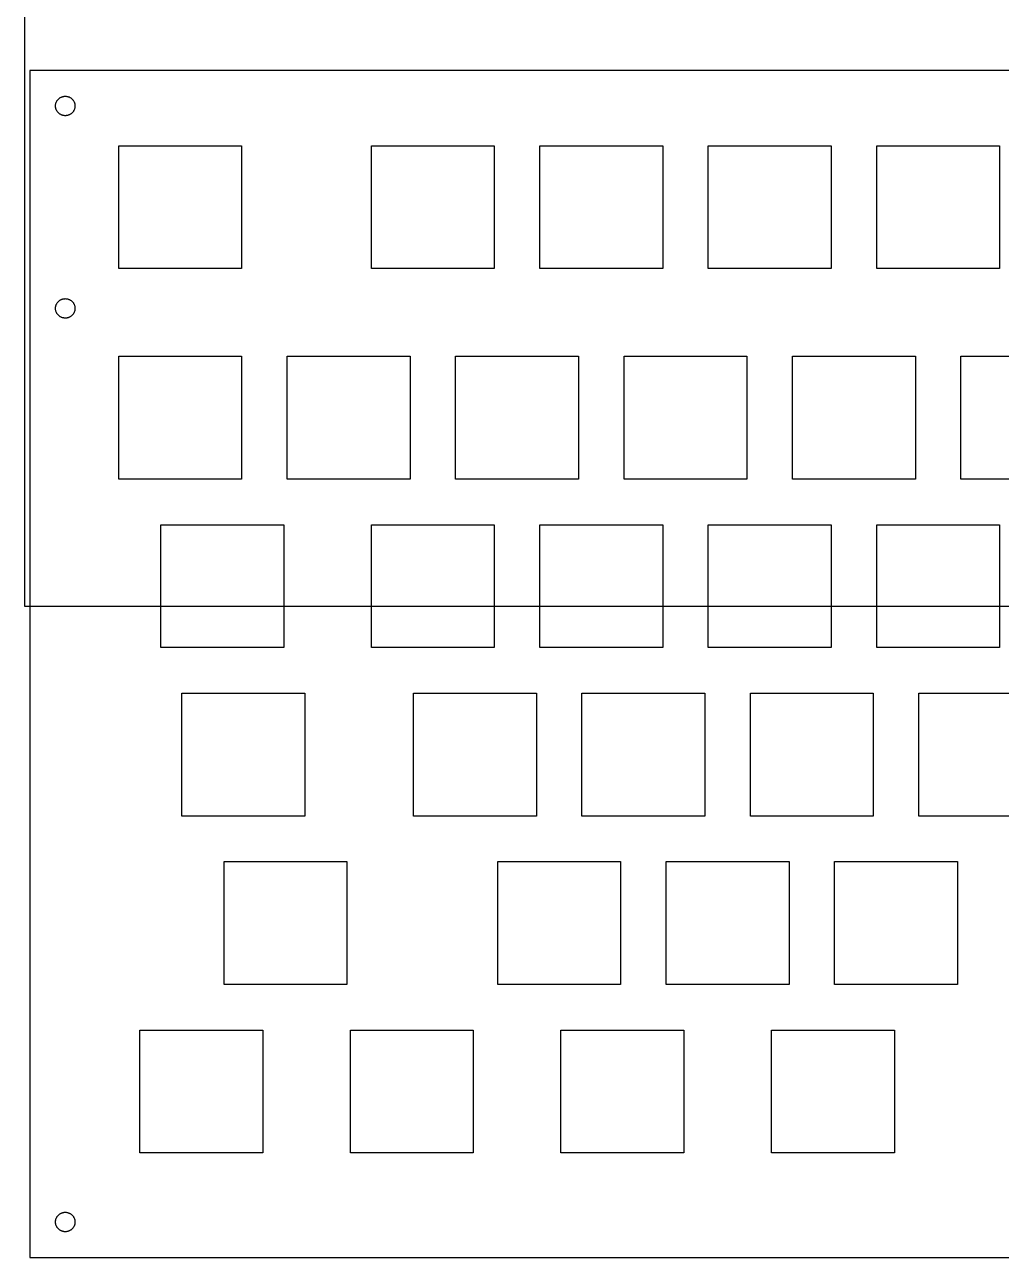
# Model space of a CAD drawing. Extents: x -29462 to 42578, y -23213 to 32194.
# Drawn here: x 4180 to 16454, y 1213 to 16704 of the extents above; entities that cross this region are included whole.
import ezdxf

# ---------------------------------------------------------------- set-up
doc = ezdxf.new("R2010")
doc.units = 0

msp = doc.modelspace()

# ---------------------------------------------------------------- linework, layer by layer
at = {"layer": 'Layer 1'}
for p, q in [((4180.27, 24310.6), (4180.27, 9397.14)), ((4245.9, 16126.8), (4245.9, 1213.33)), ((17188.7, 16126.8), (4245.9, 16126.8)), ((4245.9, 16126.8), (4245.9, 16126.8)), ((4653.930841, 15798.809592), (4659.709485, 15800.467434)), ((4659.709485, 15800.467434), (4665.60142, 15801.844996)), ((4665.60142, 15801.844996), (4671.599042, 15802.934656)), ((4671.599042, 15802.934656), (4677.694748, 15803.728792)), ((4677.694748, 15803.728792), (4683.880936, 15804.219781)), ((4683.880936, 15804.219781), (4690.15, 15804.4)), ((4690.15, 15804.4), (4690.6, 15804.4)), ((4690.15, 15804.4), (4690.15, 15804.4)), ((4690.6, 15804.4), (4696.88619, 15804.242574)), ((4696.88619, 15804.242574), (4703.090019, 15803.772501)), ((4703.090019, 15803.772501), (4709.203815, 15802.997444)), ((4709.203815, 15802.997444), (4715.219905, 15801.925067)), ((4715.219905, 15801.925067), (4721.130616, 15800.563033)), ((4721.130616, 15800.563033), (4726.928276, 15798.919005)), ((4568.36, 15682.3), (4568.524281, 15688.569502)), ((4568.506493, 15676.236174), (4568.36, 15682.3)), ((4568.950967, 15670.213355), (4568.506493, 15676.236174)), ((4568.524281, 15688.569502), (4568.999543, 15694.756918)), ((4569.689269, 15664.241579), (4568.950967, 15670.213355)), ((4568.999543, 15694.756918), (4569.77818, 15700.854623)), ((4570.717249, 15658.33088), (4569.689269, 15664.241579)), ((4569.77818, 15700.854623), (4570.85259, 15706.854996)), ((4572.030756, 15652.491293), (4570.717249, 15658.33088)), ((4570.85259, 15706.854996), (4572.21517, 15712.750414)), ((4573.625637, 15646.732853), (4572.030756, 15652.491293)), ((4572.21517, 15712.750414), (4573.858316, 15718.533254)), ((4575.497742, 15641.065595), (4573.625637, 15646.732853)), ((4573.858316, 15718.533254), (4575.774424, 15724.195892)), ((4575.774424, 15724.195892), (4577.955892, 15729.730708)), ((4577.955892, 15729.730708), (4580.395115, 15735.130077)), ((4580.395115, 15735.130077), (4583.084491, 15740.386376)), ((4583.084491, 15740.386376), (4586.016416, 15745.491984)), ((4586.016416, 15745.491984), (4589.183286, 15750.439277)), ((4589.183286, 15750.439277), (4592.577498, 15755.220633)), ((4592.577498, 15755.220633), (4596.191449, 15759.828429)), ((4596.191449, 15759.828429), (4600.017536, 15764.255041)), ((4600.017536, 15764.255041), (4604.048154, 15768.492848)), ((4604.048154, 15768.492848), (4608.275701, 15772.534226)), ((4608.275701, 15772.534226), (4612.692573, 15776.371553)), ((4612.692573, 15776.371553), (4617.291166, 15779.997207)), ((4617.291166, 15779.997207), (4622.063878, 15783.403563)), ((4622.063878, 15783.403563), (4627.003105, 15786.582999)), ((4627.003105, 15786.582999), (4632.101243, 15789.527894)), ((4632.101243, 15789.527894), (4637.350689, 15792.230623)), ((4637.350689, 15792.230623), (4642.74384, 15794.683564)), ((4642.74384, 15794.683564), (4648.273091, 15796.879095)), ((4648.273091, 15796.879095), (4653.930841, 15798.809592)), ((4726.928276, 15798.919005), (4732.60521, 15797.000647)), ((4732.60521, 15797.000647), (4738.153748, 15794.815623)), ((4738.153748, 15794.815623), (4743.566215, 15792.371596)), ((4743.566215, 15792.371596), (4748.834939, 15789.676229)), ((4748.834939, 15789.676229), (4753.952247, 15786.737186)), ((4753.952247, 15786.737186), (4758.910466, 15783.56213)), ((4758.910466, 15783.56213), (4763.701923, 15780.158724)), ((4763.701923, 15780.158724), (4768.318946, 15776.534633)), ((4768.318946, 15776.534633), (4772.753861, 15772.697518)), ((4772.753861, 15772.697518), (4776.998996, 15768.655045)), ((4776.998996, 15768.655045), (4781.046678, 15764.414877)), ((4781.046678, 15764.414877), (4784.889234, 15759.984675)), ((4784.889234, 15759.984675), (4788.518992, 15755.372106)), ((4788.518992, 15755.372106), (4791.928277, 15750.58483)), ((4791.928277, 15750.58483), (4795.109419, 15745.630513)), ((4795.109419, 15745.630513), (4798.054742, 15740.516818)), ((4798.054742, 15740.516818), (4800.756576, 15735.251407)), ((4800.756576, 15735.251407), (4803.207247, 15729.841945)), ((4803.207247, 15729.841945), (4805.399081, 15724.296094)), ((4805.399081, 15724.296094), (4807.324407, 15718.621519)), ((4807.583816, 15646.731048), (4805.71152, 15641.063529)), ((4807.324407, 15718.621519), (4808.975552, 15712.825882)), ((4809.178861, 15652.489762), (4807.583816, 15646.731048)), ((4808.975552, 15712.825882), (4810.344842, 15706.916848)), ((4810.492503, 15658.329636), (4809.178861, 15652.489762)), ((4810.344842, 15706.916848), (4811.424604, 15700.902079)), ((4811.520591, 15664.240633), (4810.492503, 15658.329636)), ((4811.424604, 15700.902079), (4812.207167, 15694.789239)), ((4812.258971, 15670.212717), (4811.520591, 15664.240633)), ((4812.207167, 15694.789239), (4812.684856, 15688.585992)), ((4812.703491, 15676.235851), (4812.258971, 15670.212717)), ((4812.684856, 15688.585992), (4812.85, 15682.3)), ((4812.85, 15682.3), (4812.703491, 15676.235851)), ((4577.642919, 15635.499553), (4575.497742, 15641.065595)), ((4580.057017, 15630.044763), (4577.642919, 15635.499553)), ((4582.735884, 15624.71126), (4580.057017, 15630.044763)), ((4585.675369, 15619.509077), (4582.735884, 15624.71126)), ((4588.871321, 15614.448251), (4585.675369, 15619.509077)), ((4592.319588, 15609.538815), (4588.871321, 15614.448251)), ((4596.016019, 15604.790805), (4592.319588, 15609.538815)), ((4599.956463, 15600.214255), (4596.016019, 15604.790805)), ((4604.136768, 15595.819201), (4599.956463, 15600.214255)), ((4608.52977, 15591.63674), (4604.136768, 15595.819201)), ((4613.104386, 15587.694051), (4608.52977, 15591.63674)), ((4617.850581, 15583.995291), (4613.104386, 15587.694051)), ((4622.758324, 15580.544615), (4617.850581, 15583.995291)), ((4627.817582, 15577.34618), (4622.758324, 15580.544615)), ((4633.018321, 15574.404142), (4627.817582, 15577.34618)), ((4638.35051, 15571.722658), (4633.018321, 15574.404142)), ((4643.804114, 15569.305884), (4638.35051, 15571.722658)), ((4649.369102, 15567.157976), (4643.804114, 15569.305884)), ((4655.035441, 15565.28309), (4649.369102, 15567.157976)), ((4660.793098, 15563.685383), (4655.035441, 15565.28309)), ((4666.632039, 15562.369011), (4660.793098, 15563.685383)), ((4672.542233, 15561.338131), (4666.632039, 15562.369011)), ((4678.513646, 15560.596898), (4672.542233, 15561.338131)), ((4684.536246, 15560.149469), (4678.513646, 15560.596898)), ((4690.6, 15560), (4684.536246, 15560.149469)), ((4696.664088, 15560.148988), (4690.6, 15560)), ((4702.68704, 15560.595972), (4696.664088, 15560.148988)), ((4708.658822, 15561.336794), (4702.68704, 15560.595972)), ((4714.569398, 15562.367298), (4708.658822, 15561.336794)), ((4720.408734, 15563.683329), (4714.569398, 15562.367298)), ((4726.166796, 15565.280728), (4720.408734, 15563.683329)), ((4731.833548, 15567.155342), (4726.166796, 15565.280728)), ((4737.398957, 15569.303012), (4731.833548, 15567.155342)), ((4742.852987, 15571.719582), (4737.398957, 15569.303012)), ((4748.185605, 15574.400898), (4742.852987, 15571.719582)), ((4753.386775, 15577.342801), (4748.185605, 15574.400898)), ((4758.446462, 15580.541135), (4753.386775, 15577.342801)), ((4763.354633, 15583.991745), (4758.446462, 15580.541135)), ((4768.101252, 15587.690474), (4763.354633, 15583.991745)), ((4772.676286, 15591.633166), (4768.101252, 15587.690474)), ((4777.069698, 15595.815664), (4772.676286, 15591.633166)), ((4781.250399, 15600.210786), (4777.069698, 15595.815664)), ((4785.19122, 15604.787431), (4781.250399, 15600.210786)), ((4788.888007, 15609.535562), (4785.19122, 15604.787431)), ((4792.33661, 15614.445144), (4788.888007, 15609.535562)), ((4795.532875, 15619.506139), (4792.33661, 15614.445144)), ((4798.472651, 15624.708511), (4795.532875, 15619.506139)), ((4801.151786, 15630.042225), (4798.472651, 15624.708511)), ((4803.566126, 15635.497243), (4801.151786, 15630.042225)), ((4805.71152, 15641.063529), (4803.566126, 15635.497243)), ((5362.8, 15182.7), (6907.23, 15182.7)), ((5362.8, 13638.2), (5362.8, 15182.7)), ((5362.8, 15182.7), (5362.8, 15182.7)), ((6907.23, 15182.7), (6907.23, 13638.2)), ((8537.79, 15182.7), (10082.2, 15182.7)), ((8537.79, 13638.2), (8537.79, 15182.7)), ((8537.79, 15182.7), (8537.79, 15182.7)), ((10082.2, 15182.7), (10082.2, 13638.2)), ((10654.5, 15182.7), (12198.9, 15182.7)), ((10654.5, 13638.2), (10654.5, 15182.7)), ((10654.5, 15182.7), (10654.5, 15182.7)), ((12198.9, 15182.7), (12198.9, 13638.2)), ((12771.1, 15182.7), (14315.6, 15182.7)), ((12771.1, 13638.2), (12771.1, 15182.7)), ((12771.1, 15182.7), (12771.1, 15182.7)), ((14315.6, 15182.7), (14315.6, 13638.2)), ((14887.8, 15182.7), (16432.2, 15182.7)), ((14887.8, 13638.2), (14887.8, 15182.7)), ((14887.8, 15182.7), (14887.8, 15182.7)), ((16432.2, 15182.7), (16432.2, 13638.2)), ((6907.23, 13638.2), (5362.8, 13638.2)), ((10082.2, 13638.2), (8537.79, 13638.2)), ((12198.9, 13638.2), (10654.5, 13638.2)), ((14315.6, 13638.2), (12771.1, 13638.2)), ((16432.2, 13638.2), (14887.8, 13638.2)), ((4570.835187, 13162.970492), (4572.194391, 13168.869989)), ((4572.194391, 13168.869989), (4573.834534, 13174.65696)), ((4573.834534, 13174.65696), (4575.748003, 13180.323768)), ((4575.748003, 13180.323768), (4577.927186, 13185.862774)), ((4577.927186, 13185.862774), (4580.364471, 13191.26634)), ((4580.364471, 13191.26634), (4583.052245, 13196.52683)), ((4583.052245, 13196.52683), (4585.982897, 13201.636604)), ((4585.982897, 13201.636604), (4589.148814, 13206.588024)), ((4589.148814, 13206.588024), (4592.542384, 13211.373454)), ((4592.542384, 13211.373454), (4596.155994, 13215.985255)), ((4596.155994, 13215.985255), (4599.982033, 13220.41579)), ((4599.982033, 13220.41579), (4604.012889, 13224.65742)), ((4604.012889, 13224.65742), (4608.240948, 13228.702508)), ((4608.240948, 13228.702508), (4612.658599, 13232.543415)), ((4612.658599, 13232.543415), (4617.25823, 13236.172505)), ((4617.25823, 13236.172505), (4622.032227, 13239.582138)), ((4622.032227, 13239.582138), (4626.97298, 13242.764678)), ((4626.97298, 13242.764678), (4632.072876, 13245.712486)), ((4632.072876, 13245.712486), (4637.324303, 13248.417925)), ((4637.324303, 13248.417925), (4642.719647, 13250.873356)), ((4642.719647, 13250.873356), (4648.251298, 13253.071142)), ((4648.251298, 13253.071142), (4653.911643, 13255.003645)), ((4653.911643, 13255.003645), (4659.69307, 13256.663228)), ((4659.69307, 13256.663228), (4665.587966, 13258.042251)), ((4665.587966, 13258.042251), (4671.588719, 13259.133078)), ((4671.588719, 13259.133078), (4677.687717, 13259.92807)), ((4677.687717, 13259.92807), (4683.877348, 13260.41959)), ((4683.877348, 13260.41959), (4690.15, 13260.6)), ((4690.15, 13260.6), (4690.6, 13260.6)), ((4690.15, 13260.6), (4690.15, 13260.6)), ((4690.6, 13260.6), (4696.660866, 13260.451169)), ((4696.660866, 13260.451169), (4702.680663, 13260.004657)), ((4702.680663, 13260.004657), (4708.649368, 13259.264611)), ((4708.649368, 13259.264611), (4714.556964, 13258.235178)), ((4714.556964, 13258.235178), (4720.39343, 13256.920508)), ((4720.39343, 13256.920508), (4726.148747, 13255.324748)), ((4726.148747, 13255.324748), (4731.812894, 13253.452044)), ((4731.812894, 13253.452044), (4737.375852, 13251.306546)), ((4737.375852, 13251.306546), (4742.827601, 13248.892401)), ((4742.827601, 13248.892401), (4748.158121, 13246.213757)), ((4748.158121, 13246.213757), (4753.357392, 13243.274761)), ((4753.357392, 13243.274761), (4758.415395, 13240.079562)), ((4758.415395, 13240.079562), (4763.32211, 13236.632306)), ((4763.32211, 13236.632306), (4768.067517, 13232.937143)), ((4768.067517, 13232.937143), (4772.641596, 13228.99822)), ((4772.641596, 13228.99822), (4777.034328, 13224.819684)), ((4777.034328, 13224.819684), (4781.214661, 13220.428662)), ((4781.214661, 13220.428662), (4785.155455, 13215.856194)), ((4785.155455, 13215.856194), (4788.852559, 13211.1123)), ((4788.852559, 13211.1123), (4792.301821, 13206.206995)), ((4792.301821, 13206.206995), (4795.49909, 13201.1503)), ((4795.49909, 13201.1503), (4798.440212, 13195.952231)), ((4798.440212, 13195.952231), (4801.121037, 13190.622807)), ((4801.121037, 13190.622807), (4803.537412, 13185.172046)), ((4803.537412, 13185.172046), (4805.685185, 13179.609966)), ((4805.685185, 13179.609966), (4807.560206, 13173.946586)), ((4807.560206, 13173.946586), (4809.158321, 13168.191923)), ((4809.158321, 13168.191923), (4810.475378, 13162.355995)), ((4568.36, 13138.4), (4568.519328, 13144.673223)), ((4568.520159, 13132.110644), (4568.36, 13138.4)), ((4568.519328, 13144.673223), (4568.990043, 13150.864471)), ((4568.99324, 13125.903906), (4568.520159, 13132.110644)), ((4568.990043, 13150.864471), (4569.764533, 13156.966106)), ((4569.771561, 13119.787462), (4568.99324, 13125.903906)), ((4569.764533, 13156.966106), (4570.835187, 13162.970492)), ((4570.847442, 13113.76899), (4569.771561, 13119.787462)), ((4572.213204, 13107.856168), (4570.847442, 13113.76899)), ((4573.861166, 13102.056674), (4572.213204, 13107.856168)), ((4575.783647, 13096.378186), (4573.861166, 13102.056674)), ((4577.972968, 13090.82838), (4575.783647, 13096.378186)), ((4580.421449, 13085.414936), (4577.972968, 13090.82838)), ((4583.121408, 13080.145529), (4580.421449, 13085.414936)), ((4586.065167, 13075.027839), (4583.121408, 13080.145529)), ((4589.245044, 13070.069543), (4586.065167, 13075.027839)), ((4592.65336, 13065.278319), (4589.245044, 13070.069543)), ((4596.282434, 13060.661844), (4592.65336, 13065.278319)), ((4600.124586, 13056.227796), (4596.282434, 13060.661844)), ((4604.172137, 13051.983852), (4600.124586, 13056.227796)), ((4608.417404, 13047.937691), (4604.172137, 13051.983852)), ((4612.85271, 13044.096991), (4608.417404, 13047.937691)), ((4617.470372, 13040.469427), (4612.85271, 13044.096991)), ((4622.262712, 13037.06268), (4617.470372, 13040.469427)), ((4627.222048, 13033.884425), (4622.262712, 13037.06268)), ((4632.340701, 13030.942342), (4627.222048, 13033.884425)), ((4637.610991, 13028.244107), (4632.340701, 13030.942342)), ((4643.025237, 13025.797398), (4637.610991, 13028.244107)), ((4648.575758, 13023.609894), (4643.025237, 13025.797398)), ((4654.254876, 13021.689271), (4648.575758, 13023.609894)), ((4660.054909, 13020.043207), (4654.254876, 13021.689271)), ((4665.968177, 13018.679381), (4660.054909, 13020.043207)), ((4671.987001, 13017.605469), (4665.968177, 13018.679381)), ((4678.103699, 13016.82915), (4671.987001, 13017.605469)), ((4684.310592, 13016.358101), (4678.103699, 13016.82915)), ((4690.6, 13016.2), (4684.310592, 13016.358101)), ((4696.660866, 13016.348831), (4690.6, 13016.2)), ((4702.680663, 13016.795343), (4696.660866, 13016.348831)), ((4708.649368, 13017.535389), (4702.680663, 13016.795343)), ((4714.556964, 13018.564822), (4708.649368, 13017.535389)), ((4720.39343, 13019.879492), (4714.556964, 13018.564822)), ((4726.148747, 13021.475252), (4720.39343, 13019.879492)), ((4731.812894, 13023.347956), (4726.148747, 13021.475252)), ((4737.375852, 13025.493454), (4731.812894, 13023.347956)), ((4742.827601, 13027.907599), (4737.375852, 13025.493454)), ((4748.158121, 13030.586243), (4742.827601, 13027.907599)), ((4753.357392, 13033.525239), (4748.158121, 13030.586243)), ((4758.415395, 13036.720438), (4753.357392, 13033.525239)), ((4763.32211, 13040.167694), (4758.415395, 13036.720438)), ((4768.067517, 13043.862857), (4763.32211, 13040.167694)), ((4772.641596, 13047.80178), (4768.067517, 13043.862857)), ((4777.034328, 13051.980316), (4772.641596, 13047.80178)), ((4781.214661, 13056.371338), (4777.034328, 13051.980316)), ((4785.155455, 13060.943806), (4781.214661, 13056.371338)), ((4788.852559, 13065.6877), (4785.155455, 13060.943806)), ((4792.301821, 13070.593005), (4788.852559, 13065.6877)), ((4795.49909, 13075.6497), (4792.301821, 13070.593005)), ((4798.440212, 13080.847769), (4795.49909, 13075.6497)), ((4801.121037, 13086.177193), (4798.440212, 13080.847769)), ((4803.537412, 13091.627954), (4801.121037, 13086.177193)), ((4805.685185, 13097.190034), (4803.537412, 13091.627954)), ((4807.560206, 13102.853414), (4805.685185, 13097.190034)), ((4809.158321, 13108.608077), (4807.560206, 13102.853414)), ((4810.475378, 13114.444005), (4809.158321, 13108.608077)), ((4810.475378, 13162.355995), (4811.507227, 13156.448821)), ((4811.507227, 13120.351179), (4810.475378, 13114.444005)), ((4811.507227, 13156.448821), (4812.249715, 13150.480418)), ((4812.249715, 13126.319582), (4811.507227, 13120.351179)), ((4812.249715, 13150.480418), (4812.69869, 13144.460805)), ((4812.69869, 13132.339195), (4812.249715, 13126.319582)), ((4812.69869, 13144.460805), (4812.85, 13138.4)), ((4812.85, 13138.4), (4812.69869, 13132.339195)), ((5362.8, 12536.9), (6907.23, 12536.9)), ((5362.8, 10992.4), (5362.8, 12536.9)), ((5362.8, 12536.9), (5362.8, 12536.9)), ((6907.23, 12536.9), (6907.23, 10992.4)), ((7479.46, 12536.9), (9023.9, 12536.9)), ((7479.46, 10992.4), (7479.46, 12536.9)), ((7479.46, 12536.9), (7479.46, 12536.9)), ((9023.9, 12536.9), (9023.9, 10992.4)), ((9596.13, 12536.9), (11140.6, 12536.9)), ((9596.13, 10992.4), (9596.13, 12536.9)), ((9596.13, 12536.9), (9596.13, 12536.9)), ((11140.6, 12536.9), (11140.6, 10992.4)), ((11712.8, 12536.9), (13257.2, 12536.9)), ((11712.8, 10992.4), (11712.8, 12536.9)), ((11712.8, 12536.9), (11712.8, 12536.9)), ((13257.2, 12536.9), (13257.2, 10992.4)), ((13829.5, 12536.9), (15373.9, 12536.9)), ((13829.5, 10992.4), (13829.5, 12536.9)), ((13829.5, 12536.9), (13829.5, 12536.9)), ((15373.9, 12536.9), (15373.9, 10992.4)), ((15946.1, 12536.9), (17490.5, 12536.9)), ((15946.1, 10992.4), (15946.1, 12536.9)), ((15946.1, 12536.9), (15946.1, 12536.9)), ((6907.23, 10992.4), (5362.8, 10992.4)), ((9023.9, 10992.4), (7479.46, 10992.4)), ((11140.6, 10992.4), (9596.13, 10992.4)), ((13257.2, 10992.4), (11712.8, 10992.4)), ((15373.9, 10992.4), (13829.5, 10992.4)), ((17490.5, 10992.4), (15946.1, 10992.4)), ((5891.96, 10420.2), (7436.4, 10420.2)), ((5891.96, 8875.73), (5891.96, 10420.2)), ((5891.96, 10420.2), (5891.96, 10420.2)), ((7436.4, 10420.2), (7436.4, 8875.73)), ((8537.79, 10420.2), (10082.2, 10420.2)), ((8537.79, 8875.73), (8537.79, 10420.2)), ((8537.79, 10420.2), (8537.79, 10420.2)), ((10082.2, 10420.2), (10082.2, 8875.73)), ((10654.5, 10420.2), (12198.9, 10420.2)), ((10654.5, 8875.73), (10654.5, 10420.2)), ((10654.5, 10420.2), (10654.5, 10420.2)), ((12198.9, 10420.2), (12198.9, 8875.73)), ((12771.1, 10420.2), (14315.6, 10420.2)), ((12771.1, 8875.73), (12771.1, 10420.2)), ((12771.1, 10420.2), (12771.1, 10420.2)), ((14315.6, 10420.2), (14315.6, 8875.73)), ((14887.8, 10420.2), (16432.2, 10420.2)), ((14887.8, 8875.73), (14887.8, 10420.2)), ((14887.8, 10420.2), (14887.8, 10420.2)), ((16432.2, 10420.2), (16432.2, 8875.73)), ((4180.27, 9397.14), (42353.9, 9397.14)), ((7436.4, 8875.73), (5891.96, 8875.73)), ((10082.2, 8875.73), (8537.79, 8875.73)), ((12198.9, 8875.73), (10654.5, 8875.73)), ((14315.6, 8875.73), (12771.1, 8875.73)), ((16432.2, 8875.73), (14887.8, 8875.73)), ((6156.55, 8303.56), (7700.98, 8303.56)), ((6156.55, 6759.07), (6156.55, 8303.56)), ((6156.55, 8303.56), (6156.55, 8303.56)), ((7700.98, 8303.56), (7700.98, 6759.07)), ((9066.96, 8303.56), (10611.4, 8303.56)), ((9066.96, 6759.07), (9066.96, 8303.56)), ((9066.96, 8303.56), (9066.96, 8303.56)), ((10611.4, 8303.56), (10611.4, 6759.07)), ((11183.6, 8303.56), (12728.1, 8303.56)), ((11183.6, 6759.07), (11183.6, 8303.56)), ((11183.6, 8303.56), (11183.6, 8303.56)), ((12728.1, 8303.56), (12728.1, 6759.07)), ((13300.3, 8303.56), (14844.7, 8303.56)), ((13300.3, 6759.07), (13300.3, 8303.56)), ((13300.3, 8303.56), (13300.3, 8303.56)), ((14844.7, 8303.56), (14844.7, 6759.07)), ((15416.9, 8303.56), (16961.4, 8303.56)), ((15416.9, 6759.07), (15416.9, 8303.56)), ((15416.9, 8303.56), (15416.9, 8303.56)), ((7700.98, 6759.07), (6156.55, 6759.07)), ((10611.4, 6759.07), (9066.96, 6759.07)), ((12728.1, 6759.07), (11183.6, 6759.07)), ((14844.7, 6759.07), (13300.3, 6759.07)), ((16961.4, 6759.07), (15416.9, 6759.07)), ((6685.71, 6186.89), (8230.15, 6186.89)), ((6685.71, 4642.4), (6685.71, 6186.89)), ((6685.71, 6186.89), (6685.71, 6186.89)), ((8230.15, 6186.89), (8230.15, 4642.4)), ((10125.3, 6186.89), (11669.7, 6186.89)), ((10125.3, 4642.4), (10125.3, 6186.89)), ((10125.3, 6186.89), (10125.3, 6186.89)), ((11669.7, 6186.89), (11669.7, 4642.4)), ((12242, 6186.89), (13786.4, 6186.89)), ((12242, 4642.4), (12242, 6186.89)), ((12242, 6186.89), (12242, 6186.89)), ((13786.4, 6186.89), (13786.4, 4642.4)), ((14358.6, 6186.89), (15903.1, 6186.89)), ((14358.6, 4642.4), (14358.6, 6186.89)), ((14358.6, 6186.89), (14358.6, 6186.89)), ((15903.1, 6186.89), (15903.1, 4642.4)), ((8230.15, 4642.4), (6685.71, 4642.4)), ((11669.7, 4642.4), (10125.3, 4642.4)), ((13786.4, 4642.4), (12242, 4642.4)), ((15903.1, 4642.4), (14358.6, 4642.4)), ((5627.38, 4070.23), (7171.82, 4070.23)), ((5627.38, 2525.74), (5627.38, 4070.23)), ((5627.38, 4070.23), (5627.38, 4070.23)), ((7171.82, 4070.23), (7171.82, 2525.74)), ((8273.21, 4070.23), (9817.64, 4070.23)), ((8273.21, 2525.74), (8273.21, 4070.23)), ((8273.21, 4070.23), (8273.21, 4070.23)), ((9817.64, 4070.23), (9817.64, 2525.74)), ((10919, 4070.23), (12463.5, 4070.23)), ((10919, 2525.74), (10919, 4070.23)), ((10919, 4070.23), (10919, 4070.23)), ((12463.5, 4070.23), (12463.5, 2525.74)), ((13564.9, 4070.23), (15109.3, 4070.23)), ((13564.9, 2525.74), (13564.9, 4070.23)), ((13564.9, 4070.23), (13564.9, 4070.23)), ((15109.3, 4070.23), (15109.3, 2525.74)), ((7171.82, 2525.74), (5627.38, 2525.74)), ((9817.64, 2525.74), (8273.21, 2525.74)), ((12463.5, 2525.74), (10919, 2525.74)), ((15109.3, 2525.74), (13564.9, 2525.74)), ((4575.73265, 1699.441879), (4577.909566, 1704.981125)), ((4577.909566, 1704.981125), (4580.344582, 1710.385058)), ((4580.344582, 1710.385058), (4583.03009, 1715.646037)), ((4583.03009, 1715.646037), (4585.958485, 1720.756425)), ((4585.958485, 1720.756425), (4589.12216, 1725.708584)), ((4589.12216, 1725.708584), (4592.513508, 1730.494873)), ((4592.513508, 1730.494873), (4596.124921, 1735.107655)), ((4596.124921, 1735.107655), (4599.948794, 1739.539292)), ((4599.948794, 1739.539292), (4603.97752, 1743.782144)), ((4603.97752, 1743.782144), (4608.203492, 1747.828573)), ((4608.203492, 1747.828573), (4612.619103, 1751.670941)), ((4612.619103, 1751.670941), (4617.216746, 1755.301608)), ((4617.216746, 1755.301608), (4621.988815, 1758.712937)), ((4621.988815, 1758.712937), (4626.927703, 1761.897288)), ((4626.927703, 1761.897288), (4632.025804, 1764.847023)), ((4632.025804, 1764.847023), (4637.27551, 1767.554504)), ((4637.27551, 1767.554504), (4642.669214, 1770.012091)), ((4642.669214, 1770.012091), (4648.199311, 1772.212146)), ((4648.199311, 1772.212146), (4653.858193, 1774.147031)), ((4653.858193, 1774.147031), (4659.638254, 1775.809107)), ((4659.638254, 1775.809107), (4665.531886, 1777.190736)), ((4665.531886, 1777.190736), (4671.531484, 1778.284278)), ((4671.531484, 1778.284278), (4677.62944, 1779.082095)), ((4677.62944, 1779.082095), (4683.818147, 1779.576548)), ((4683.818147, 1779.576548), (4690.09, 1779.76)), ((4690.09, 1779.76), (4690.15, 1779.76)), ((4690.09, 1779.76), (4690.09, 1779.76)), ((4690.15, 1779.76), (4690.6, 1779.76)), ((4690.6, 1779.76), (4696.662155, 1779.611106)), ((4696.662155, 1779.611106), (4702.683213, 1779.164404)), ((4702.683213, 1779.164404), (4708.653149, 1778.424048)), ((4708.653149, 1778.424048), (4714.561936, 1777.394186)), ((4714.561936, 1777.394186), (4720.39955, 1776.078972)), ((4720.39955, 1776.078972), (4726.155964, 1774.482555)), ((4726.155964, 1774.482555), (4731.821153, 1772.609088)), ((4731.821153, 1772.609088), (4737.385091, 1770.462721)), ((4737.385091, 1770.462721), (4742.837752, 1768.047605)), ((4742.837752, 1768.047605), (4748.169111, 1765.367893)), ((4748.169111, 1765.367893), (4753.369142, 1762.427734)), ((4753.369142, 1762.427734), (4758.427818, 1759.231281)), ((4758.427818, 1759.231281), (4763.335115, 1755.782684)), ((4763.335115, 1755.782684), (4768.081007, 1752.086094)), ((4768.081007, 1752.086094), (4772.655468, 1748.145664)), ((4772.655468, 1748.145664), (4777.048471, 1743.965543)), ((4777.048471, 1743.965543), (4781.228951, 1739.572881)), ((4781.228951, 1739.572881), (4785.169756, 1734.998743)), ((4785.169756, 1734.998743), (4788.866734, 1730.253154)), ((4788.866734, 1730.253154), (4792.315732, 1725.346139)), ((4792.315732, 1725.346139), (4795.512599, 1720.287724)), ((4795.512599, 1720.287724), (4798.453183, 1715.087934)), ((4798.453183, 1715.087934), (4801.133332, 1709.756794)), ((4801.133332, 1709.756794), (4803.548894, 1704.30433)), ((4803.548894, 1704.30433), (4805.695716, 1698.740568)), ((4568.36, 1657.52), (4568.517228, 1663.792565)), ((4568.520656, 1651.231017), (4568.36, 1657.52)), ((4568.517228, 1663.792565), (4568.985804, 1669.983285)), ((4568.994193, 1645.024662), (4568.520656, 1651.231017)), ((4568.985804, 1669.983285), (4569.75812, 1676.084524)), ((4569.77293, 1638.908611), (4568.994193, 1645.024662)), ((4569.75812, 1676.084524), (4570.826569, 1682.088641)), ((4570.849188, 1632.890541), (4569.77293, 1638.908611)), ((4570.826569, 1682.088641), (4572.183545, 1687.987998)), ((4572.215288, 1626.978128), (4570.849188, 1632.890541)), ((4572.183545, 1687.987998), (4573.821441, 1693.774957)), ((4573.863551, 1621.179047), (4572.215288, 1626.978128)), ((4573.821441, 1693.774957), (4575.73265, 1699.441879)), ((4575.786297, 1615.500976), (4573.863551, 1621.179047)), ((4577.975847, 1609.95159), (4575.786297, 1615.500976)), ((4580.424521, 1604.538566), (4577.975847, 1609.95159)), ((4583.124641, 1599.269579), (4580.424521, 1604.538566)), ((4586.068527, 1594.152306), (4583.124641, 1599.269579)), ((4589.2485, 1589.194424), (4586.068527, 1594.152306)), ((4592.65688, 1584.403607), (4589.2485, 1589.194424)), ((4596.285988, 1579.787533), (4592.65688, 1584.403607)), ((4600.128145, 1575.353878), (4596.285988, 1579.787533)), ((4604.175671, 1571.110317), (4600.128145, 1575.353878)), ((4608.420888, 1567.064527), (4604.175671, 1571.110317)), ((4612.856115, 1563.224184), (4608.420888, 1567.064527)), ((4617.473673, 1559.596965), (4612.856115, 1563.224184)), ((4622.265884, 1556.190545), (4617.473673, 1559.596965)), ((4627.225067, 1553.012601), (4622.265884, 1556.190545)), ((4632.343544, 1550.070809), (4627.225067, 1553.012601)), ((4637.613635, 1547.372845), (4632.343544, 1550.070809)), ((4748.860506, 1550.067575), (4743.589996, 1547.369771)), ((4753.9794, 1553.00924), (4748.860506, 1550.067575)), ((4758.938997, 1556.187088), (4753.9794, 1553.00924)), ((4763.731615, 1559.593444), (4758.938997, 1556.187088)), ((4768.349574, 1563.220629), (4763.731615, 1559.593444)), ((4772.785194, 1567.060967), (4768.349574, 1563.220629)), ((4777.030793, 1571.106781), (4772.785194, 1567.060967)), ((4781.078691, 1575.350393), (4777.030793, 1571.106781)), ((4784.921206, 1579.784127), (4781.078691, 1575.350393)), ((4788.550658, 1584.400305), (4784.921206, 1579.784127)), ((4791.959365, 1589.191251), (4788.550658, 1584.400305)), ((4795.139648, 1594.149287), (4791.959365, 1589.191251)), ((4798.083826, 1599.266736), (4795.139648, 1594.149287)), ((4800.784217, 1604.535921), (4798.083826, 1599.266736)), ((4803.23314, 1609.949166), (4800.784217, 1604.535921)), ((4805.422915, 1615.498792), (4803.23314, 1609.949166)), ((4807.345861, 1621.177124), (4805.422915, 1615.498792)), ((4805.695716, 1698.740568), (4807.569647, 1693.075532)), ((4808.994297, 1626.976483), (4807.345861, 1621.177124)), ((4807.569647, 1693.075532), (4809.166534, 1687.319249)), ((4810.360543, 1632.889193), (4808.994297, 1626.976483)), ((4809.166534, 1687.319249), (4810.482226, 1681.481743)), ((4811.436917, 1638.907577), (4810.360543, 1632.889193)), ((4810.482226, 1681.481743), (4811.512571, 1675.573039)), ((4812.215738, 1645.023957), (4811.436917, 1638.907577)), ((4811.512571, 1675.573039), (4812.253416, 1669.603164)), ((4812.689326, 1651.230657), (4812.215738, 1645.023957)), ((4812.253416, 1669.603164), (4812.70061, 1663.582143)), ((4812.85, 1657.52), (4812.689326, 1651.230657)), ((4812.70061, 1663.582143), (4812.85, 1657.52)), ((4643.02766, 1544.926385), (4637.613635, 1547.372845)), ((4648.577941, 1542.739105), (4643.02766, 1544.926385)), ((4654.256799, 1540.818683), (4648.577941, 1542.739105)), ((4660.056553, 1539.172792), (4654.256799, 1540.818683)), ((4665.969525, 1537.809111), (4660.056553, 1539.172792)), ((4671.988034, 1536.735315), (4665.969525, 1537.809111)), ((4678.104403, 1535.959081), (4671.988034, 1536.735315)), ((4684.310952, 1535.488083), (4678.104403, 1535.959081)), ((4690.6, 1535.33), (4684.310952, 1535.488083)), ((4696.889421, 1535.487586), (4690.6, 1535.33)), ((4703.096353, 1535.958127), (4696.889421, 1535.487586)), ((4709.213115, 1536.733946), (4703.096353, 1535.958127)), ((4715.232026, 1537.807365), (4709.213115, 1536.733946)), ((4721.145406, 1539.170708), (4715.232026, 1537.807365)), ((4726.945574, 1540.816297), (4721.145406, 1539.170708)), ((4732.624849, 1542.736455), (4726.945574, 1540.816297)), ((4738.17555, 1544.923506), (4732.624849, 1542.736455)), ((4743.589996, 1547.369771), (4738.17555, 1544.923506)), ((4245.9, 1213.33), (42419.5, 1213.33))]:
    msp.add_line(p, q, dxfattribs=at)

doc.saveas('drawing.dxf')
